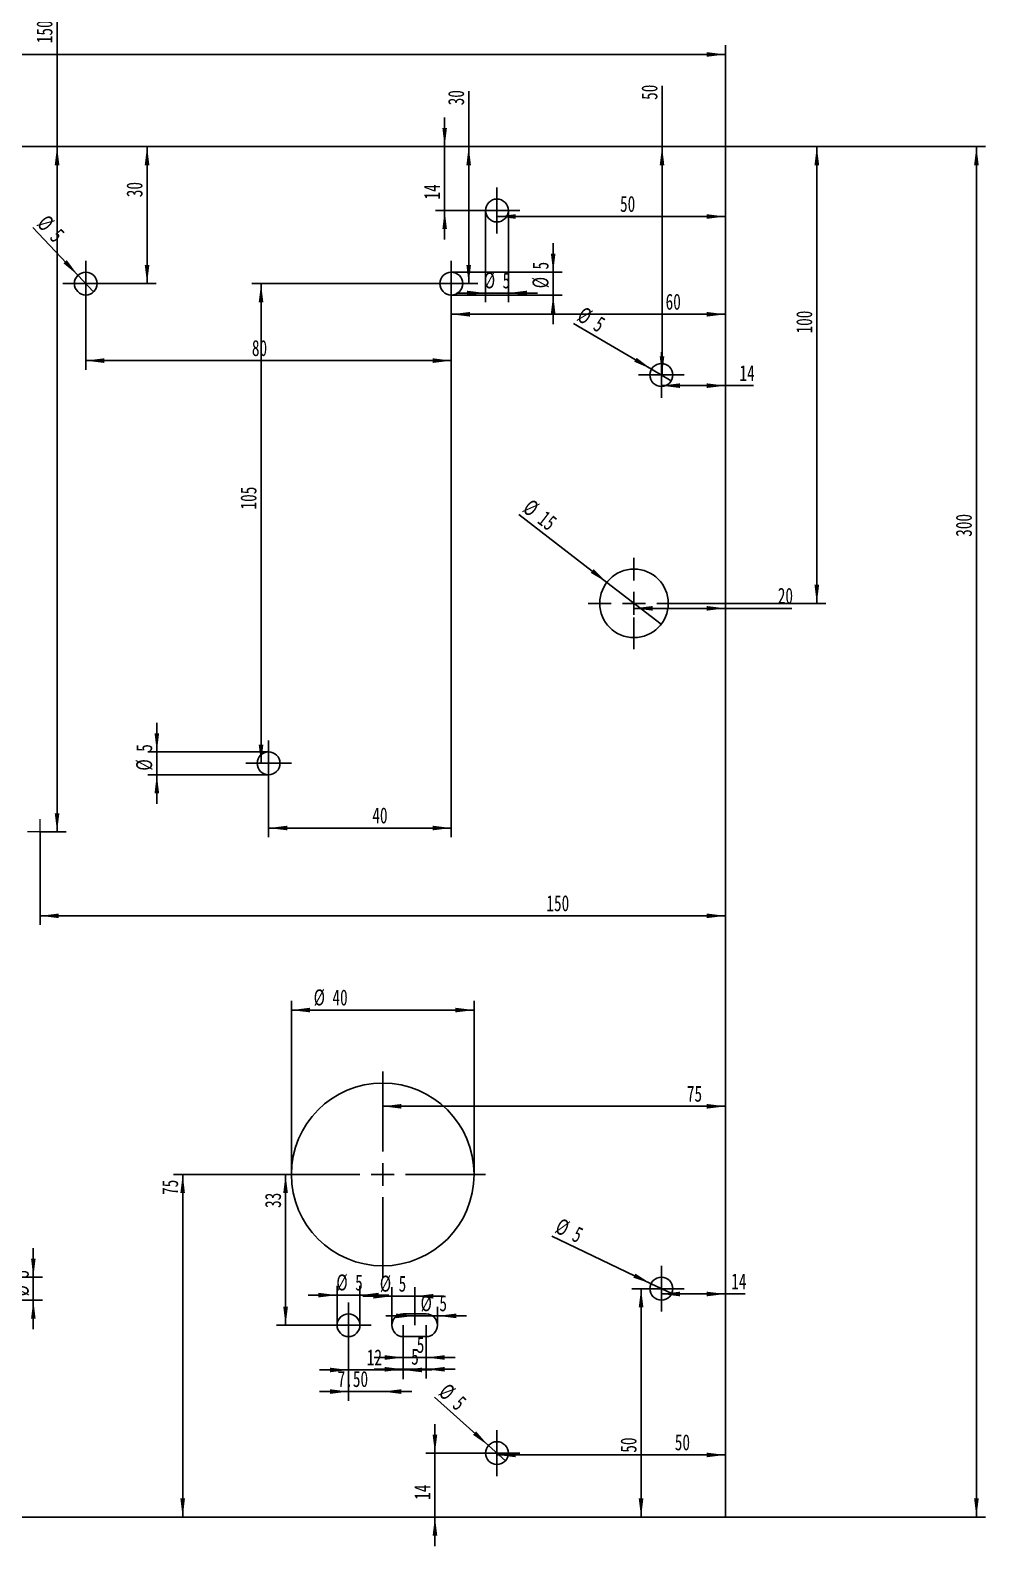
# Model space of a CAD drawing. Header units: millimetres. Extents: x 0 to 1189, y 0 to 841.
# Drawn here: x 374.3 to 583.4, y 339.8 to 673.2 of the extents above; entities that cross this region are included whole.
import ezdxf

# ---------------------------------------------------------------- set-up
doc = ezdxf.new("R2010")
doc.units = ezdxf.units.MM
doc.linetypes.add('CENTERX2', pattern=[20.32, 12.7, -2.54, 2.54, -2.54])
doc.layers.add('10', color=7, linetype='Continuous')
doc.styles.add('SLDTEXTSTYLE5', font='TXT', dxfattribs={"width": 0.7})
doc.dimstyles.new('SLDDIMSTYLE0', dxfattribs={"dimtxt": 3.5, "dimasz": 4.08, "dimexe": 0, "dimexo": 0.0625, "dimgap": 0.875, "dimtad": 2, "dimrnd": 1e-09, "dimzin": 12, "dimdsep": 46, "dimtxsty": 'SLDTEXTSTYLE5', "dimsah": 1, "dimcen": 0.09, "dimadec": 0, "dimazin": 3, "dimtfac": 1, "dimtofl": 0, "dimtmove": 0, "dimatfit": 3, "dimfxl": 0, "dimfrac": 2, "dimtolj": 1, "dimtzin": 12, "dimarcsym": 0})
doc.dimstyles.new('SLDDIMSTYLE1', dxfattribs={"dimtxt": 3.5, "dimasz": 4.08, "dimexe": 0, "dimexo": 0.0625, "dimgap": 0.875, "dimtad": 2, "dimrnd": 1e-09, "dimzin": 12, "dimdsep": 46, "dimtxsty": 'SLDTEXTSTYLE5', "dimblk1": 'NONE', "dimsah": 1, "dimcen": 0, "dimadec": 0, "dimazin": 3, "dimtfac": 1, "dimtmove": 0, "dimatfit": 3, "dimldrblk": 'NONE', "dimfxl": 0, "dimfrac": 2, "dimtolj": 1, "dimtzin": 12, "dimarcsym": 0})
doc.dimstyles.new('SLDDIMSTYLE2', dxfattribs={"dimtxt": 3.5, "dimasz": 4.08, "dimexe": 0, "dimexo": 0.0625, "dimgap": 0.875, "dimtad": 2, "dimrnd": 1e-09, "dimzin": 12, "dimdsep": 46, "dimtxsty": 'SLDTEXTSTYLE5', "dimsah": 1, "dimcen": 0.09, "dimadec": 0, "dimazin": 3, "dimtfac": 1, "dimtmove": 0, "dimatfit": 0, "dimfxl": 0, "dimfrac": 2, "dimtolj": 1, "dimtzin": 12, "dimarcsym": 0})
doc.dimstyles.new('SLDDIMSTYLE3', dxfattribs={"dimtxt": 3.5, "dimasz": 4.08, "dimexe": 0, "dimexo": 0.0625, "dimgap": 0.875, "dimtad": 2, "dimrnd": 1e-09, "dimzin": 12, "dimdsep": 46, "dimtxsty": 'SLDTEXTSTYLE5', "dimblk1": 'NONE', "dimsah": 1, "dimcen": 0, "dimadec": 0, "dimazin": 3, "dimtfac": 1, "dimtmove": 0, "dimatfit": 3, "dimldrblk": 'NONE', "dimfxl": 0, "dimfrac": 2, "dimtolj": 1, "dimtzin": 12, "dimarcsym": 0})
doc.dimstyles.new('SLDDIMSTYLE4', dxfattribs={"dimtxt": 3.5, "dimasz": 4.08, "dimexe": 0, "dimexo": 0.0625, "dimgap": 0.875, "dimtad": 2, "dimrnd": 1e-09, "dimzin": 4, "dimdsep": 46, "dimtxsty": 'SLDTEXTSTYLE5', "dimsah": 1, "dimcen": 0.09, "dimadec": 0, "dimazin": 1, "dimtfac": 1, "dimtmove": 0, "dimatfit": 0, "dimfxl": 0, "dimfrac": 2, "dimtolj": 1, "dimtzin": 12, "dimarcsym": 0})

# ---------------------------------------------------------------- blocks, each defined once
blk = doc.blocks.new('_D')
at = {"layer": '10'}
for p, q in [((226.4, 647.79), (226.4, 669.95)), ((226.4, 667.95), (526.4, 667.95)), ((526.4, 647.79), (526.4, 669.95))]:
    blk.add_line(p, q, dxfattribs=at)
for points in [[(226.4, 667.95), (230.48, 667.44), (230.48, 668.45)], [(526.4, 667.95), (522.32, 668.45), (522.32, 667.44)]]:
    blk.add_solid(points, dxfattribs=at)
at = {"layer": '10', "insert": (363.8, 672.46), "char_height": 3.5, "attachment_point": 1, "style": 'SLDTEXTSTYLE5'}
blk.add_mtext('300', dxfattribs=at)
blk = doc.blocks.new('_D_1')
at = {"layer": '10'}
for p, q in [((526.4, 647.79), (583.36, 647.79)), ((581.36, 647.79), (581.36, 347.79)), ((526.4, 347.79), (583.36, 347.79))]:
    blk.add_line(p, q, dxfattribs=at)
for points in [[(581.36, 647.79), (580.85, 643.71), (581.86, 643.71)], [(581.36, 347.79), (581.86, 351.87), (580.85, 351.87)]]:
    blk.add_solid(points, dxfattribs=at)
at = {"layer": '10', "insert": (576.84, 562.37), "char_height": 3.5, "attachment_point": 1, "rotation": 90, "style": 'SLDTEXTSTYLE5'}
blk.add_mtext('300', dxfattribs=at)
blk = doc.blocks.new('_D_2')
at = {"layer": '10'}
for p, q in [((380.11, 647.79), (380.11, 675.02)), ((380.11, 497.79), (380.11, 647.79)), ((376.4, 497.79), (382.11, 497.79))]:
    blk.add_line(p, q, dxfattribs=at)
for points in [[(380.11, 647.79), (379.6, 643.71), (380.62, 643.71)], [(380.11, 497.79), (380.62, 501.87), (379.6, 501.87)]]:
    blk.add_solid(points, dxfattribs=at)
at = {"layer": '10', "insert": (375.6, 670.41), "char_height": 3.5, "attachment_point": 1, "rotation": 90, "style": 'SLDTEXTSTYLE5'}
blk.add_mtext('150', dxfattribs=at)
blk = doc.blocks.new('_D_3')
at = {"layer": '10'}
for p, q in [((376.4, 497.79), (376.4, 477.4)), ((376.4, 479.4), (526.4, 479.4))]:
    blk.add_line(p, q, dxfattribs=at)
for points in [[(376.4, 479.4), (380.48, 478.9), (380.48, 479.91)], [(526.4, 479.4), (522.32, 479.91), (522.32, 478.9)]]:
    blk.add_solid(points, dxfattribs=at)
at = {"layer": '10', "insert": (487.22, 483.92), "char_height": 3.5, "attachment_point": 1, "style": 'SLDTEXTSTYLE5'}
blk.add_mtext('150', dxfattribs=at)
blk = doc.blocks.new('_D_5')
at = {"layer": '10'}
for q in [(493.17, 609.03), (514.56, 596.53)]:
    blk.add_line((510.24, 599.06), q, dxfattribs=at)
blk.add_solid([(510.24, 599.06), (506.98, 601.55), (506.46, 600.68)], dxfattribs=at)
at = {"layer": '10', "char_height": 3.5, "attachment_point": 1, "rotation": 329.6888, "style": 'SLDTEXTSTYLE5'}
for s, insert in [('%%c', (495.44, 612.92)), ('5', (498.99, 610.83))]:
    blk.add_mtext(s, dxfattribs=dict(at, insert=insert))
blk = doc.blocks.new('_None')
blk = doc.blocks.new('_D_7')
at = {"layer": '10'}
for q in [(488.44, 409.32), (514.65, 396.71)]:
    blk.add_line((510.15, 398.88), q, dxfattribs=at)
blk.add_solid([(510.15, 398.88), (506.69, 401.1), (506.25, 400.19)], dxfattribs=at)
at = {"layer": '10', "char_height": 3.5, "attachment_point": 1, "rotation": 334.3134, "style": 'SLDTEXTSTYLE5'}
for s, insert in [('%%c', (490.39, 413.38)), ('5', (494.09, 411.59))]:
    blk.add_mtext(s, dxfattribs=dict(at, insert=insert))
blk = doc.blocks.new('_D_11')
at = {"layer": '10'}
for p, q in [((512.4, 595.45), (526.4, 595.45)), ((512.4, 592.79), (512.4, 593.45)), ((526.4, 595.45), (532.57, 595.45))]:
    blk.add_line(p, q, dxfattribs=at)
for points in [[(512.4, 595.45), (516.48, 594.94), (516.48, 595.96)], [(526.4, 595.45), (522.32, 595.96), (522.32, 594.94)]]:
    blk.add_solid(points, dxfattribs=at)
at = {"layer": '10', "insert": (529.49, 599.96), "char_height": 3.5, "attachment_point": 1, "style": 'SLDTEXTSTYLE5'}
blk.add_mtext('14', dxfattribs=at)
blk = doc.blocks.new('_D_13')
at = {"layer": '10'}
for p, q in [((512.54, 647.79), (512.54, 661.07)), ((512.54, 597.79), (512.54, 647.79)), ((517.4, 597.79), (514.54, 597.79))]:
    blk.add_line(p, q, dxfattribs=at)
for points in [[(512.54, 647.79), (512.03, 643.71), (513.04, 643.71)], [(512.54, 597.79), (513.04, 601.87), (512.03, 601.87)]]:
    blk.add_solid(points, dxfattribs=at)
at = {"layer": '10', "insert": (508.02, 658), "char_height": 3.5, "attachment_point": 1, "rotation": 90, "style": 'SLDTEXTSTYLE5'}
blk.add_mtext('50', dxfattribs=at)
blk = doc.blocks.new('_D_14')
at = {"layer": '10'}
for p, q in [((512.4, 396.63), (526.4, 396.63)), ((512.4, 392.79), (512.4, 394.63)), ((526.4, 396.63), (530.77, 396.63))]:
    blk.add_line(p, q, dxfattribs=at)
for points in [[(512.4, 396.63), (516.48, 396.12), (516.48, 397.14)], [(526.4, 396.63), (522.32, 397.14), (522.32, 396.12)]]:
    blk.add_solid(points, dxfattribs=at)
at = {"layer": '10', "insert": (527.69, 401.14), "char_height": 3.5, "attachment_point": 1, "style": 'SLDTEXTSTYLE5'}
blk.add_mtext('14', dxfattribs=at)
blk = doc.blocks.new('_D_15')
at = {"layer": '10'}
for p, q in [((507.4, 397.79), (505.95, 397.79)), ((507.95, 397.79), (507.95, 347.79))]:
    blk.add_line(p, q, dxfattribs=at)
for points in [[(507.95, 397.79), (507.44, 393.71), (508.46, 393.71)], [(507.95, 347.79), (508.46, 351.87), (507.44, 351.87)]]:
    blk.add_solid(points, dxfattribs=at)
at = {"layer": '10', "insert": (503.44, 361.89), "char_height": 3.5, "attachment_point": 1, "rotation": 90, "style": 'SLDTEXTSTYLE5'}
blk.add_mtext('50', dxfattribs=at)
blk = doc.blocks.new('_D_19')
at = {"layer": '10'}
for p, q in [((473.9, 633.79), (473.9, 613.73)), ((478.9, 633.79), (478.9, 613.73)), ((473.9, 615.73), (467.55, 615.73)), ((473.9, 615.73), (478.9, 615.73)), ((478.9, 615.73), (485.25, 615.73))]:
    blk.add_line(p, q, dxfattribs=at)
for points in [[(473.9, 615.73), (469.82, 616.24), (469.82, 615.22)], [(478.9, 615.73), (482.98, 615.22), (482.98, 616.24)]]:
    blk.add_solid(points, dxfattribs=at)
at = {"layer": '10', "char_height": 3.5, "attachment_point": 1, "style": 'SLDTEXTSTYLE5'}
for s, insert in [('%%c', (473.53, 620.25)), ('5', (477.64, 620.24))]:
    blk.add_mtext(s, dxfattribs=dict(at, insert=insert))
blk = doc.blocks.new('_D_20')
at = {"layer": '10'}
for p, q in [((464.95, 647.79), (464.95, 654.14)), ((464.95, 633.79), (464.95, 647.79)), ((471.4, 633.79), (462.95, 633.79)), ((464.95, 633.79), (464.95, 627.44))]:
    blk.add_line(p, q, dxfattribs=at)
for points in [[(464.95, 647.79), (465.46, 651.87), (464.45, 651.87)], [(464.95, 633.79), (464.45, 629.71), (465.46, 629.71)]]:
    blk.add_solid(points, dxfattribs=at)
at = {"layer": '10', "insert": (460.44, 636.19), "char_height": 3.5, "attachment_point": 1, "rotation": 90, "style": 'SLDTEXTSTYLE5'}
blk.add_mtext('14', dxfattribs=at)
blk = doc.blocks.new('_D_21')
at = {"layer": '10'}
for p, q in [((476.4, 632.47), (526.4, 632.47)), ((476.4, 628.79), (476.4, 630.47))]:
    blk.add_line(p, q, dxfattribs=at)
for points in [[(476.4, 632.47), (480.48, 631.97), (480.48, 632.98)], [(526.4, 632.47), (522.32, 632.98), (522.32, 631.97)]]:
    blk.add_solid(points, dxfattribs=at)
at = {"layer": '10', "insert": (503.34, 636.99), "char_height": 3.5, "attachment_point": 1, "style": 'SLDTEXTSTYLE5'}
blk.add_mtext('50', dxfattribs=at)
blk = doc.blocks.new('_D_25')
at = {"layer": '10'}
for q in [(462.73, 374.01), (478.26, 360.13)]:
    blk.add_line((474.54, 363.46), q, dxfattribs=at)
blk.add_solid([(474.54, 363.46), (471.83, 366.56), (471.16, 365.8)], dxfattribs=at)
at = {"layer": '10', "char_height": 3.5, "attachment_point": 1, "rotation": 318.2169, "style": 'SLDTEXTSTYLE5'}
for s, insert in [('%%c', (465.72, 377.35)), ('5', (468.78, 374.6))]:
    blk.add_mtext(s, dxfattribs=dict(at, insert=insert))
blk = doc.blocks.new('_D_26')
at = {"layer": '10'}
for p, q in [((462.83, 361.79), (462.83, 368.14)), ((471.4, 361.79), (460.83, 361.79)), ((462.83, 361.79), (462.83, 347.79)), ((462.83, 347.79), (462.83, 341.44))]:
    blk.add_line(p, q, dxfattribs=at)
for points in [[(462.83, 361.79), (463.34, 365.87), (462.32, 365.87)], [(462.83, 347.79), (462.32, 343.71), (463.34, 343.71)]]:
    blk.add_solid(points, dxfattribs=at)
at = {"layer": '10', "insert": (458.32, 351.57), "char_height": 3.5, "attachment_point": 1, "rotation": 90, "style": 'SLDTEXTSTYLE5'}
blk.add_mtext('14', dxfattribs=at)
blk = doc.blocks.new('_D_27')
at = {"layer": '10'}
for p, q in [((476.4, 361.4), (526.4, 361.4)), ((476.4, 356.79), (476.4, 359.4))]:
    blk.add_line(p, q, dxfattribs=at)
for points in [[(476.4, 361.4), (480.48, 360.9), (480.48, 361.91)], [(526.4, 361.4), (522.32, 361.91), (522.32, 360.9)]]:
    blk.add_solid(points, dxfattribs=at)
at = {"layer": '10', "insert": (515.33, 365.92), "char_height": 3.5, "attachment_point": 1, "style": 'SLDTEXTSTYLE5'}
blk.add_mtext('50', dxfattribs=at)
blk = doc.blocks.new('_D_29')
at = {"layer": '10'}
for q in [(481.18, 567.27), (512.34, 543.21)]:
    blk.add_line((500.46, 552.38), q, dxfattribs=at)
blk.add_solid([(500.46, 552.38), (497.55, 555.27), (496.93, 554.47)], dxfattribs=at)
at = {"layer": '10', "char_height": 3.5, "attachment_point": 1, "rotation": 322.316, "style": 'SLDTEXTSTYLE5'}
for s, insert in [('%%c', (483.94, 570.85)), ('15', (487.19, 568.32))]:
    blk.add_mtext(s, dxfattribs=dict(at, insert=insert))
blk = doc.blocks.new('_D_32')
at = {"layer": '10'}
for p, q in [((506.4, 546.71), (526.4, 546.71)), ((506.4, 537.79), (506.4, 544.71)), ((526.4, 546.71), (540.95, 546.71))]:
    blk.add_line(p, q, dxfattribs=at)
for points in [[(506.4, 546.71), (510.48, 546.2), (510.48, 547.22)], [(526.4, 546.71), (522.32, 547.22), (522.32, 546.2)]]:
    blk.add_solid(points, dxfattribs=at)
at = {"layer": '10', "insert": (537.88, 551.22), "char_height": 3.5, "attachment_point": 1, "style": 'SLDTEXTSTYLE5'}
blk.add_mtext('20', dxfattribs=at)
blk = doc.blocks.new('_D_33')
at = {"layer": '10'}
for p, q in [((526.4, 647.79), (548.42, 647.79)), ((546.42, 547.79), (546.42, 647.79)), ((516.4, 547.79), (548.42, 547.79))]:
    blk.add_line(p, q, dxfattribs=at)
for points in [[(546.42, 647.79), (545.91, 643.71), (546.93, 643.71)], [(546.42, 547.79), (546.93, 551.87), (545.91, 551.87)]]:
    blk.add_solid(points, dxfattribs=at)
at = {"layer": '10', "insert": (541.91, 606.87), "char_height": 3.5, "attachment_point": 1, "rotation": 90, "style": 'SLDTEXTSTYLE5'}
blk.add_mtext('100', dxfattribs=at)
blk = doc.blocks.new('_D_34')
at = {"layer": '10'}
for p, q in [((451.4, 445.29), (451.4, 439.71)), ((451.4, 437.71), (526.4, 437.71))]:
    blk.add_line(p, q, dxfattribs=at)
for points in [[(451.4, 437.71), (455.48, 437.2), (455.48, 438.22)], [(526.4, 437.71), (522.32, 438.22), (522.32, 437.2)]]:
    blk.add_solid(points, dxfattribs=at)
at = {"layer": '10', "insert": (517.98, 442.22), "char_height": 3.5, "attachment_point": 1, "style": 'SLDTEXTSTYLE5'}
blk.add_mtext('75', dxfattribs=at)
blk = doc.blocks.new('_D_35')
at = {"layer": '10'}
for p, q in [((428.9, 422.79), (405.61, 422.79)), ((407.61, 422.79), (407.61, 347.79))]:
    blk.add_line(p, q, dxfattribs=at)
for points in [[(407.61, 422.79), (407.1, 418.71), (408.11, 418.71)], [(407.61, 347.79), (408.11, 351.87), (407.1, 351.87)]]:
    blk.add_solid(points, dxfattribs=at)
at = {"layer": '10', "insert": (403.09, 418.31), "char_height": 3.5, "attachment_point": 1, "rotation": 90, "style": 'SLDTEXTSTYLE5'}
blk.add_mtext('75', dxfattribs=at)
blk = doc.blocks.new('_D_36')
at = {"layer": '10'}
for p, q in [((431.4, 422.79), (431.4, 460.77)), ((471.4, 422.79), (471.4, 460.77)), ((431.4, 458.77), (471.4, 458.77))]:
    blk.add_line(p, q, dxfattribs=at)
for points in [[(431.4, 458.77), (435.48, 458.27), (435.48, 459.28)], [(471.4, 458.77), (467.32, 459.28), (467.32, 458.27)]]:
    blk.add_solid(points, dxfattribs=at)
at = {"layer": '10', "char_height": 3.5, "attachment_point": 1, "style": 'SLDTEXTSTYLE5'}
for s, insert in [('%%c', (436.28, 463.3)), ('40', (440.39, 463.29))]:
    blk.add_mtext(s, dxfattribs=dict(at, insert=insert))
blk = doc.blocks.new('_D_37')
at = {"layer": '10'}
for p, q in [((441.4, 389.79), (441.4, 398.38)), ((446.4, 389.79), (446.4, 398.38)), ((441.4, 396.38), (435.05, 396.38)), ((441.4, 396.38), (446.4, 396.38)), ((446.4, 396.38), (452.75, 396.38))]:
    blk.add_line(p, q, dxfattribs=at)
for points in [[(441.4, 396.38), (437.32, 396.89), (437.32, 395.87)], [(446.4, 396.38), (450.48, 395.87), (450.48, 396.89)]]:
    blk.add_solid(points, dxfattribs=at)
at = {"layer": '10', "char_height": 3.5, "attachment_point": 1, "style": 'SLDTEXTSTYLE5'}
for s, insert in [('%%c', (441.25, 400.91)), ('5', (445.36, 400.89))]:
    blk.add_mtext(s, dxfattribs=dict(at, insert=insert))
blk = doc.blocks.new('_D_38')
at = {"layer": '10'}
for p, q in [((453.4, 389.79), (453.4, 398.13)), ((458.4, 389.79), (458.4, 398.13)), ((453.4, 396.13), (447.05, 396.13)), ((453.4, 396.13), (458.4, 396.13)), ((458.4, 396.13), (464.75, 396.13))]:
    blk.add_line(p, q, dxfattribs=at)
for points in [[(453.4, 396.13), (449.32, 396.64), (449.32, 395.62)], [(458.4, 396.13), (462.48, 395.62), (462.48, 396.64)]]:
    blk.add_solid(points, dxfattribs=at)
at = {"layer": '10', "char_height": 3.5, "attachment_point": 1, "style": 'SLDTEXTSTYLE5'}
for s, insert in [('%%c', (450.76, 400.65)), ('5', (454.88, 400.64))]:
    blk.add_mtext(s, dxfattribs=dict(at, insert=insert))
blk = doc.blocks.new('_D_39')
at = {"layer": '10'}
for p, q in [((455.9, 389.79), (455.9, 378)), ((443.9, 384.79), (443.9, 378)), ((443.9, 380), (437.55, 380)), ((443.9, 380), (455.9, 380)), ((455.9, 380), (462.25, 380))]:
    blk.add_line(p, q, dxfattribs=at)
for points in [[(443.9, 380), (439.82, 380.51), (439.82, 379.49)], [(455.9, 380), (459.98, 379.49), (459.98, 380.51)]]:
    blk.add_solid(points, dxfattribs=at)
at = {"layer": '10', "insert": (447.91, 384.51), "char_height": 3.5, "attachment_point": 1, "style": 'SLDTEXTSTYLE5'}
blk.add_mtext('12', dxfattribs=at)
blk = doc.blocks.new('_D_40')
at = {"layer": '10'}
for p, q in [((443.9, 384.79), (443.9, 373.27)), ((443.9, 375.27), (437.55, 375.27)), ((443.9, 375.27), (451.4, 375.27)), ((451.4, 375.27), (457.75, 375.27))]:
    blk.add_line(p, q, dxfattribs=at)
for points in [[(443.9, 375.27), (439.82, 375.78), (439.82, 374.76)], [(451.4, 375.27), (455.48, 374.76), (455.48, 375.78)]]:
    blk.add_solid(points, dxfattribs=at)
at = {"layer": '10', "insert": (441.53, 379.78), "char_height": 3.5, "attachment_point": 1, "style": 'SLDTEXTSTYLE5'}
blk.add_mtext('7.50', dxfattribs=at)
blk = doc.blocks.new('_D_41')
at = {"layer": '10'}
for p, q in [((458.4, 389.79), (458.4, 393.84)), ((463.4, 389.79), (463.4, 393.84)), ((458.4, 391.84), (452.05, 391.84)), ((458.4, 391.84), (463.4, 391.84)), ((463.4, 391.84), (469.75, 391.84))]:
    blk.add_line(p, q, dxfattribs=at)
for points in [[(458.4, 391.84), (454.32, 392.35), (454.32, 391.33)], [(463.4, 391.84), (467.48, 391.33), (467.48, 392.35)]]:
    blk.add_solid(points, dxfattribs=at)
at = {"layer": '10', "char_height": 3.5, "attachment_point": 1, "style": 'SLDTEXTSTYLE5'}
for s, insert in [('%%c', (459.68, 396.37)), ('5', (463.8, 396.35))]:
    blk.add_mtext(s, dxfattribs=dict(at, insert=insert))
blk = doc.blocks.new('_D_42')
at = {"layer": '10'}
for p, q in [((455.9, 389.79), (455.9, 380.73)), ((460.9, 389.79), (460.9, 380.73)), ((455.9, 382.73), (449.55, 382.73)), ((455.9, 382.73), (460.9, 382.73)), ((460.9, 382.73), (467.25, 382.73))]:
    blk.add_line(p, q, dxfattribs=at)
for points in [[(455.9, 382.73), (451.82, 383.23), (451.82, 382.22)], [(460.9, 382.73), (464.98, 382.22), (464.98, 383.23)]]:
    blk.add_solid(points, dxfattribs=at)
at = {"layer": '10', "insert": (458.84, 387.24), "char_height": 3.5, "attachment_point": 1, "style": 'SLDTEXTSTYLE5'}
blk.add_mtext('5', dxfattribs=at)
blk = doc.blocks.new('_D_43')
at = {"layer": '10'}
for p, q in [((428.9, 422.79), (432.13, 422.79)), ((430.13, 422.79), (430.13, 389.79)), ((443.9, 389.79), (428.13, 389.79))]:
    blk.add_line(p, q, dxfattribs=at)
for points in [[(430.13, 422.79), (429.62, 418.71), (430.64, 418.71)], [(430.13, 389.79), (430.64, 393.87), (429.62, 393.87)]]:
    blk.add_solid(points, dxfattribs=at)
at = {"layer": '10', "insert": (425.62, 415.46), "char_height": 3.5, "attachment_point": 1, "rotation": 90, "style": 'SLDTEXTSTYLE5'}
blk.add_mtext('33', dxfattribs=at)
blk = doc.blocks.new('_D_44')
at = {"layer": '10'}
for p, q in [((455.9, 387.29), (455.9, 378.15)), ((460.9, 387.29), (460.9, 378.15)), ((455.9, 380.15), (449.55, 380.15)), ((460.9, 380.15), (455.9, 380.15)), ((460.9, 380.15), (467.25, 380.15))]:
    blk.add_line(p, q, dxfattribs=at)
for points in [[(455.9, 380.15), (451.82, 380.66), (451.82, 379.64)], [(460.9, 380.15), (464.98, 379.64), (464.98, 380.66)]]:
    blk.add_solid(points, dxfattribs=at)
at = {"layer": '10', "insert": (457.63, 384.66), "char_height": 3.5, "attachment_point": 1, "style": 'SLDTEXTSTYLE5'}
blk.add_mtext('5', dxfattribs=at)
blk = doc.blocks.new('_D_45')
at = {"layer": '10'}
for p, q in [((399.81, 617.79), (399.81, 647.79)), ((391.4, 617.79), (401.81, 617.79))]:
    blk.add_line(p, q, dxfattribs=at)
for points in [[(399.81, 647.79), (399.3, 643.71), (400.32, 643.71)], [(399.81, 617.79), (400.32, 621.87), (399.3, 621.87)]]:
    blk.add_solid(points, dxfattribs=at)
at = {"layer": '10', "insert": (395.3, 636.7), "char_height": 3.5, "attachment_point": 1, "rotation": 90, "style": 'SLDTEXTSTYLE5'}
blk.add_mtext('30', dxfattribs=at)
blk = doc.blocks.new('_D_46')
at = {"layer": '10'}
for p, q in [((470.21, 647.79), (470.21, 659.88)), ((470.21, 617.79), (470.21, 647.79)), ((471.4, 617.79), (472.21, 617.79))]:
    blk.add_line(p, q, dxfattribs=at)
for points in [[(470.21, 647.79), (469.71, 643.71), (470.72, 643.71)], [(470.21, 617.79), (470.72, 621.87), (469.71, 621.87)]]:
    blk.add_solid(points, dxfattribs=at)
at = {"layer": '10', "insert": (465.7, 656.81), "char_height": 3.5, "attachment_point": 1, "rotation": 90, "style": 'SLDTEXTSTYLE5'}
blk.add_mtext('30', dxfattribs=at)
blk = doc.blocks.new('_D_47')
at = {"layer": '10'}
for p, q in [((386.4, 612.79), (386.4, 598.93)), ((466.4, 612.79), (466.4, 598.93)), ((386.4, 600.93), (466.4, 600.93))]:
    blk.add_line(p, q, dxfattribs=at)
for points in [[(386.4, 600.93), (390.48, 600.42), (390.48, 601.44)], [(466.4, 600.93), (462.32, 601.44), (462.32, 600.42)]]:
    blk.add_solid(points, dxfattribs=at)
at = {"layer": '10', "insert": (422.76, 605.44), "char_height": 3.5, "attachment_point": 1, "style": 'SLDTEXTSTYLE5'}
blk.add_mtext('80', dxfattribs=at)
blk = doc.blocks.new('_D_48')
at = {"layer": '10'}
for q in [(374.8, 630.05), (388.12, 615.98)]:
    blk.add_line((384.68, 619.61), q, dxfattribs=at)
blk.add_solid([(384.68, 619.61), (382.25, 622.92), (381.51, 622.22)], dxfattribs=at)
at = {"layer": '10', "char_height": 3.5, "attachment_point": 1, "rotation": 313.4298, "style": 'SLDTEXTSTYLE5'}
for s, insert in [('%%c', (378.05, 633.13)), ('5', (380.87, 630.13))]:
    blk.add_mtext(s, dxfattribs=dict(at, insert=insert))
blk = doc.blocks.new('_D_49')
at = {"layer": '10'}
for p, q in [((488.71, 620.29), (488.71, 626.64)), ((466.4, 620.29), (490.71, 620.29)), ((488.71, 615.29), (488.71, 620.29)), ((466.4, 615.29), (490.71, 615.29)), ((488.71, 615.29), (488.71, 608.94))]:
    blk.add_line(p, q, dxfattribs=at)
for points in [[(488.71, 620.29), (489.21, 624.37), (488.2, 624.37)], [(488.71, 615.29), (488.2, 611.21), (489.21, 611.21)]]:
    blk.add_solid(points, dxfattribs=at)
at = {"layer": '10', "char_height": 3.5, "attachment_point": 1, "rotation": 90, "style": 'SLDTEXTSTYLE5'}
for s, insert in [('5', (484.19, 620.88)), ('%%c', (484.18, 616.77))]:
    blk.add_mtext(s, dxfattribs=dict(at, insert=insert))
blk = doc.blocks.new('_D_50')
at = {"layer": '10'}
for p, q in [((466.4, 612.79), (466.4, 609.07)), ((466.4, 611.07), (526.4, 611.07))]:
    blk.add_line(p, q, dxfattribs=at)
for points in [[(466.4, 611.07), (470.48, 610.56), (470.48, 611.58)], [(526.4, 611.07), (522.32, 611.58), (522.32, 610.56)]]:
    blk.add_solid(points, dxfattribs=at)
at = {"layer": '10', "insert": (513.32, 615.58), "char_height": 3.5, "attachment_point": 1, "style": 'SLDTEXTSTYLE5'}
blk.add_mtext('60', dxfattribs=at)
blk = doc.blocks.new('_D_51')
at = {"layer": '10'}
for p, q in [((461.4, 617.79), (422.76, 617.79)), ((424.76, 512.79), (424.76, 617.79)), ((421.4, 512.79), (422.76, 512.79))]:
    blk.add_line(p, q, dxfattribs=at)
for points in [[(424.76, 617.79), (424.25, 613.71), (425.27, 613.71)], [(424.76, 512.79), (425.27, 516.87), (424.25, 516.87)]]:
    blk.add_solid(points, dxfattribs=at)
at = {"layer": '10', "insert": (420.25, 568.34), "char_height": 3.5, "attachment_point": 1, "rotation": 90, "style": 'SLDTEXTSTYLE5'}
blk.add_mtext('105', dxfattribs=at)
blk = doc.blocks.new('_D_52')
at = {"layer": '10'}
for p, q in [((466.4, 612.79), (466.4, 496.62)), ((426.4, 507.79), (426.4, 496.62)), ((466.4, 498.62), (426.4, 498.62))]:
    blk.add_line(p, q, dxfattribs=at)
for points in [[(426.4, 498.62), (430.48, 498.12), (430.48, 499.13)], [(466.4, 498.62), (462.32, 499.13), (462.32, 498.12)]]:
    blk.add_solid(points, dxfattribs=at)
at = {"layer": '10', "insert": (449.12, 503.14), "char_height": 3.5, "attachment_point": 1, "style": 'SLDTEXTSTYLE5'}
blk.add_mtext('40', dxfattribs=at)
blk = doc.blocks.new('_D_53')
at = {"layer": '10'}
for p, q in [((401.95, 515.29), (401.95, 521.64)), ((426.4, 515.29), (399.95, 515.29)), ((401.95, 510.29), (401.95, 515.29)), ((426.4, 510.29), (399.95, 510.29)), ((401.95, 510.29), (401.95, 503.94))]:
    blk.add_line(p, q, dxfattribs=at)
for points in [[(401.95, 515.29), (402.45, 519.37), (401.44, 519.37)], [(401.95, 510.29), (401.44, 506.21), (402.45, 506.21)]]:
    blk.add_solid(points, dxfattribs=at)
at = {"layer": '10', "char_height": 3.5, "attachment_point": 1, "rotation": 90, "style": 'SLDTEXTSTYLE5'}
for s, insert in [('5', (397.43, 515.31)), ('%%c', (397.42, 511.2))]:
    blk.add_mtext(s, dxfattribs=dict(at, insert=insert))
blk = doc.blocks.new('_D_60')
at = {"layer": '10'}
for p, q in [((374.91, 400.29), (374.91, 406.64)), ((354.4, 400.29), (376.91, 400.29)), ((374.91, 395.29), (374.91, 400.29)), ((354.4, 395.29), (376.91, 395.29)), ((374.91, 395.29), (374.91, 388.94))]:
    blk.add_line(p, q, dxfattribs=at)
for points in [[(374.91, 400.29), (375.42, 404.37), (374.41, 404.37)], [(374.91, 395.29), (374.41, 391.21), (375.42, 391.21)]]:
    blk.add_solid(points, dxfattribs=at)
at = {"layer": '10', "char_height": 3.5, "attachment_point": 1, "rotation": 90, "style": 'SLDTEXTSTYLE5'}
for s, insert in [('5', (370.4, 400.22)), ('%%c', (370.39, 396.11))]:
    blk.add_mtext(s, dxfattribs=dict(at, insert=insert))
blk = doc.blocks.new('SW_CENTERMARKSYMBOL_1')
at = {"layer": '10', "color": 0}
for p, q in [((0, 2.5), (0, 5)), ((-2.5, 0), (-5, 0)), ((0, 0), (-2.5, 0)), ((0, 0), (0, 2.5)), ((0, 0), (0, -2.5)), ((0, 0), (2.5, 0)), ((2.5, 0), (5, 0)), ((0, -2.5), (0, -5))]:
    blk.add_line(p, q, dxfattribs=at)
blk = doc.blocks.new('SW_CENTERMARKSYMBOL_3')
at = {"layer": '10', "color": 0}
for p, q in [((0, 2.5), (0, 5)), ((-2.5, 0), (-5, 0)), ((0, 0), (-2.5, 0)), ((0, 0), (0, 2.5)), ((0, 0), (0, -2.5)), ((0, 0), (2.5, 0)), ((2.5, 0), (5, 0)), ((0, -2.5), (0, -5))]:
    blk.add_line(p, q, dxfattribs=at)
blk = doc.blocks.new('SW_CENTERMARKSYMBOL_5')
at = {"layer": '10', "color": 0}
for p, q in [((0, 2.5), (0, 5)), ((-2.5, 0), (-5, 0)), ((0, 0), (-2.5, 0)), ((0, 0), (0, 2.5)), ((0, 0), (0, -2.5)), ((0, 0), (2.5, 0)), ((2.5, 0), (5, 0)), ((0, -2.5), (0, -5))]:
    blk.add_line(p, q, dxfattribs=at)
blk = doc.blocks.new('SW_CENTERMARKSYMBOL_6')
at = {"layer": '10', "color": 0}
for p, q in [((0, 2.5), (0, 5)), ((-2.5, 0), (-5, 0)), ((0, 0), (-2.5, 0)), ((0, 0), (0, 2.5)), ((0, 0), (0, -2.5)), ((0, 0), (2.5, 0)), ((2.5, 0), (5, 0)), ((0, -2.5), (0, -5))]:
    blk.add_line(p, q, dxfattribs=at)
blk = doc.blocks.new('SW_CENTERMARKSYMBOL_8')
at = {"layer": '10', "color": 0}
for p, q in [((0, 5), (0, 22.5)), ((-5, 0), (-22.5, 0)), ((0, 0), (-2.5, 0)), ((0, 0), (0, 2.5)), ((0, 0), (0, -2.5)), ((0, 0), (2.5, 0)), ((5, 0), (22.5, 0)), ((0, -5), (0, -22.5))]:
    blk.add_line(p, q, dxfattribs=at)
blk = doc.blocks.new('SW_CENTERMARKSYMBOL_9')
at = {"layer": '10', "color": 0}
for p, q in [((0, 2.5), (0, 5)), ((-2.5, 0), (-5, 0)), ((0, 0), (-2.5, 0)), ((0, 0), (0, 2.5)), ((0, 0), (0, -2.5)), ((0, 0), (2.5, 0)), ((2.5, 0), (5, 0)), ((0, -2.5), (0, -5))]:
    blk.add_line(p, q, dxfattribs=at)
blk = doc.blocks.new('SW_CENTERMARKSYMBOL_11')
at = {"layer": '10', "color": 0}
for p, q in [((0, 5), (0, 10)), ((-5, 0), (-10, 0)), ((0, 0), (-2.5, 0)), ((0, 0), (0, 2.5)), ((0, 0), (0, -2.5)), ((0, 0), (2.5, 0)), ((5, 0), (10, 0)), ((0, -5), (0, -10))]:
    blk.add_line(p, q, dxfattribs=at)
blk = doc.blocks.new('SW_CENTERMARKSYMBOL_12')
at = {"layer": '10', "color": 0}
for p, q in [((0, 2.5), (0, 5)), ((-2.5, 0), (-5, 0)), ((0, 0), (-2.5, 0)), ((0, 0), (0, 2.5)), ((0, 0), (0, -2.5)), ((0, 0), (2.5, 0)), ((2.5, 0), (5, 0)), ((0, -2.5), (0, -5))]:
    blk.add_line(p, q, dxfattribs=at)
blk = doc.blocks.new('SW_CENTERMARKSYMBOL_17')
at = {"layer": '10', "color": 0}
for p, q in [((0, 2.5), (0, 5)), ((-2.5, 0), (-5, 0)), ((0, 0), (-2.5, 0)), ((0, 0), (0, 2.5)), ((0, 0), (0, -2.5)), ((0, 0), (2.5, 0)), ((2.5, 0), (5, 0)), ((0, -2.5), (0, -5))]:
    blk.add_line(p, q, dxfattribs=at)
blk = doc.blocks.new('SW_CENTERMARKSYMBOL_18')
at = {"layer": '10', "color": 0}
for p, q in [((0, 2.5), (0, 5)), ((-2.5, 0), (-5, 0)), ((0, 0), (-2.5, 0)), ((0, 0), (0, 2.5)), ((0, 0), (0, -2.5)), ((0, 0), (2.5, 0)), ((2.5, 0), (5, 0)), ((0, -2.5), (0, -5))]:
    blk.add_line(p, q, dxfattribs=at)

msp = doc.modelspace()

# ---------------------------------------------------------------- linework, layer by layer
at = {"color": 7, "linetype": 'Continuous', "lineweight": 25}
for p, q in [((526.4, 647.794), (226.4, 647.794)), ((526.4, 347.794), (526.4, 647.794)), ((460.9, 392.294), (455.9, 392.294)), ((455.9, 387.294), (460.9, 387.294)), ((226.4, 347.794), (526.4, 347.794))]:
    msp.add_line(p, q, dxfattribs=at)
at = {"color": 7, "linetype": 'CENTERX2', "lineweight": 18}
for p, q in [((376.4, 495.044), (376.4, 500.544)), ((379.15, 497.794), (373.65, 497.794))]:
    msp.add_line(p, q, dxfattribs=at)
at = {"color": 7, "linetype": 'Continuous', "lineweight": 25}
for centre, radius in [((476.4, 633.794), 2.5), ((386.4, 617.794), 2.5), ((466.4, 617.794), 2.5), ((512.4, 597.794), 2.5), ((506.4, 547.794), 7.5), ((426.4, 512.794), 2.5), ((451.4, 422.794), 20), ((512.4, 397.794), 2.5), ((443.9, 389.794), 2.5), ((476.4, 361.794), 2.5)]:
    msp.add_circle(centre, radius, dxfattribs=at)
for centre, start, end in [((455.9, 389.794), 90, 270), ((460.9, 389.794), 270, 90)]:
    msp.add_arc(centre, 2.5, start, end, dxfattribs=at)

# ---------------------------------------------------------------- block references
at = {"layer": '10'}
for name, p in [('SW_CENTERMARKSYMBOL_1', (476.4, 633.794)), ('SW_CENTERMARKSYMBOL_12', (386.4, 617.794)), ('SW_CENTERMARKSYMBOL_18', (466.4, 617.794)), ('SW_CENTERMARKSYMBOL_5', (512.4, 597.794)), ('SW_CENTERMARKSYMBOL_11', (506.4, 547.794)), ('SW_CENTERMARKSYMBOL_17', (426.4, 512.794)), ('SW_CENTERMARKSYMBOL_8', (451.4, 422.794)), ('SW_CENTERMARKSYMBOL_6', (512.4, 397.794)), ('SW_CENTERMARKSYMBOL_9', (443.9, 389.794)), ('SW_CENTERMARKSYMBOL_3', (476.4, 361.794))]:
    msp.add_blockref(name, p, dxfattribs=at)

# ---------------------------------------------------------------- dimensions: what is measured, and where the dimension line sits
for base, p1, p2, dimstyle, picture, middle in [((377.945, 647.794), (376.4, 497.794), (526.4, 647.794), 'SLDDIMSTYLE0', '_D_2', (377.945, 672.711)), ((468.049, 647.794), (466.4, 617.794), (526.4, 647.794), 'SLDDIMSTYLE0', '_D_46', (468.049, 658.343)), ((510.371, 647.794), (512.4, 597.794), (526.4, 647.794), 'SLDDIMSTYLE0', '_D_13', (510.371, 659.538)), ((462.788, 647.794), (476.4, 633.794), (526.4, 647.794), 'SLDDIMSTYLE2', '_D_20', (462.788, 637.727)), ((397.647, 647.794), (386.4, 617.794), (526.4, 647.794), 'SLDDIMSTYLE0', '_D_45', (397.647, 638.234)), ((544.257, 647.794), (506.4, 547.794), (526.4, 647.794), 'SLDDIMSTYLE0', '_D_33', (544.257, 609.177)), ((579.19, 347.794), (526.4, 647.794), (526.4, 347.794), 'SLDDIMSTYLE0', '_D_1', (579.19, 564.67)), ((422.594, 617.794), (426.4, 512.794), (466.4, 617.794), 'SLDDIMSTYLE0', '_D_51', (422.594, 570.649)), ((405.441, 347.794), (451.4, 422.794), (526.4, 347.794), 'SLDDIMSTYLE0', '_D_35', (405.441, 419.843)), ((427.961, 389.794), (451.4, 422.794), (443.9, 389.794), 'SLDDIMSTYLE0', '_D_43', (427.961, 417)), ((505.783, 347.794), (512.4, 397.794), (526.4, 347.794), 'SLDDIMSTYLE0', '_D_15', (505.783, 363.431)), ((460.665, 347.794), (476.4, 361.794), (526.4, 347.794), 'SLDDIMSTYLE2', '_D_26', (460.665, 353.102))]:
    dim = msp.add_linear_dim(base=base, p1=p1, p2=p2, angle=90, dimstyle=dimstyle, dxfattribs=at)
    dim.commit()
    dim.dimension.update_dxf_attribs({"geometry": picture, "text_midpoint": middle, "dimtype": 160})
for base, p1, p2, dimstyle, picture, middle in [((526.4, 670.111), (226.4, 647.794), (526.4, 647.794), 'SLDDIMSTYLE0', '_D', (366.1, 670.111)), ((526.4, 613.238), (466.4, 617.794), (526.4, 647.794), 'SLDDIMSTYLE0', '_D_50', (514.853, 613.238)), ((526.4, 634.639), (476.4, 633.794), (526.4, 647.794), 'SLDDIMSTYLE0', '_D_21', (504.872, 634.639)), ((526.4, 548.877), (506.4, 547.794), (526.4, 647.794), 'SLDDIMSTYLE0', '_D_32', (539.419, 548.877)), ((526.4, 597.615), (512.4, 597.794), (526.4, 647.794), 'SLDDIMSTYLE0', '_D_11', (531.03, 597.615)), ((466.4, 603.097), (386.4, 617.794), (466.4, 617.794), 'SLDDIMSTYLE0', '_D_47', (424.291, 603.097)), ((426.4, 500.79), (466.4, 617.794), (426.4, 512.794), 'SLDDIMSTYLE0', '_D_52', (450.654, 500.79)), ((526.4, 481.571), (376.4, 497.794), (526.4, 347.794), 'SLDDIMSTYLE0', '_D_3', (489.525, 481.571)), ((526.4, 439.878), (451.4, 422.794), (526.4, 347.794), 'SLDDIMSTYLE0', '_D_34', (519.514, 439.878)), ((526.4, 398.795), (512.4, 397.794), (526.4, 347.794), 'SLDDIMSTYLE0', '_D_14', (529.23, 398.795)), ((455.9, 382.166), (443.9, 389.794), (455.9, 389.794), 'SLDDIMSTYLE2', '_D_39', (449.444, 382.166)), ((451.4, 377.437), (443.9, 389.794), (451.4, 339.818), 'SLDDIMSTYLE4', '_D_40', (444.601, 377.437)), ((460.9, 384.892), (455.9, 389.794), (460.9, 389.794), 'SLDDIMSTYLE2', '_D_42', (459.608, 384.892)), ((455.9, 382.315), (460.9, 387.294), (455.9, 387.294), 'SLDDIMSTYLE2', '_D_44', (458.402, 382.315)), ((526.4, 363.569), (476.4, 361.794), (526.4, 347.794), 'SLDDIMSTYLE0', '_D_27', (516.868, 363.569))]:
    dim = msp.add_linear_dim(base=base, p1=p1, p2=p2, dimstyle=dimstyle, dxfattribs=at)
    dim.commit()
    dim.dimension.update_dxf_attribs({"geometry": picture, "text_midpoint": middle, "dimtype": 160})
for base, p1, p2, dimstyle, picture, middle in [((478.9, 618.413), (473.9, 633.794), (478.9, 633.794), 'SLDDIMSTYLE2', '_D_19', (476.355, 618.413)), ((471.4, 461.46), (431.4, 422.794), (471.4, 422.794), 'SLDDIMSTYLE0', '_D_36', (439.869, 461.46)), ((446.4, 399.066), (441.4, 389.794), (446.4, 389.794), 'SLDDIMSTYLE2', '_D_37', (444.071, 399.066)), ((458.4, 398.813), (453.4, 389.794), (458.4, 389.794), 'SLDDIMSTYLE2', '_D_38', (453.59, 398.813)), ((463.4, 394.526), (458.4, 389.794), (463.4, 389.794), 'SLDDIMSTYLE2', '_D_41', (462.507, 394.526))]:
    dim = msp.add_linear_dim(base=base, p1=p1, p2=p2, text='%%c<>', dimstyle=dimstyle, dxfattribs=at)
    dim.commit()
    dim.dimension.update_dxf_attribs({"geometry": picture, "text_midpoint": middle, "dimtype": 160})
for p1, p2, dimstyle, picture, middle in [((388.119, 615.978), (384.681, 619.609), 'SLDDIMSTYLE3', '_D_48', (376.574, 628.174)), ((514.558, 596.532), (510.242, 599.055), 'SLDDIMSTYLE1', '_D_5', (495.456, 607.7)), ((512.335, 543.209), (500.465, 552.378), 'SLDDIMSTYLE3', '_D_29', (483.924, 565.155)), ((514.653, 396.71), (510.147, 398.877), 'SLDDIMSTYLE1', '_D_7', (490.848, 408.16)), ((478.264, 360.128), (474.536, 363.459), 'SLDDIMSTYLE1', '_D_25', (464.673, 372.272))]:
    dim = msp.add_diameter_dim_2p(p1=p1, p2=p2, dimstyle=dimstyle, dxfattribs=at)
    dim.commit()
    dim.dimension.update_dxf_attribs({"geometry": picture, "text_midpoint": middle, "dimtype": 163})
for base, p1, p2, picture, middle in [((486.021, 620.294), (466.4, 615.294), (466.4, 620.294), '_D_49', (486.021, 619.595)), ((399.261, 515.294), (426.4, 510.294), (426.4, 515.294), '_D_53', (399.261, 514.026)), ((372.229, 400.294), (354.4, 395.294), (354.4, 400.294), '_D_60', (372.229, 398.933))]:
    dim = msp.add_linear_dim(base=base, p1=p1, p2=p2, angle=90, text='%%c<>', dimstyle='SLDDIMSTYLE2', dxfattribs=at)
    dim.commit()
    dim.dimension.update_dxf_attribs({"geometry": picture, "text_midpoint": middle, "dimtype": 160})

doc.saveas('drawing.dxf')
